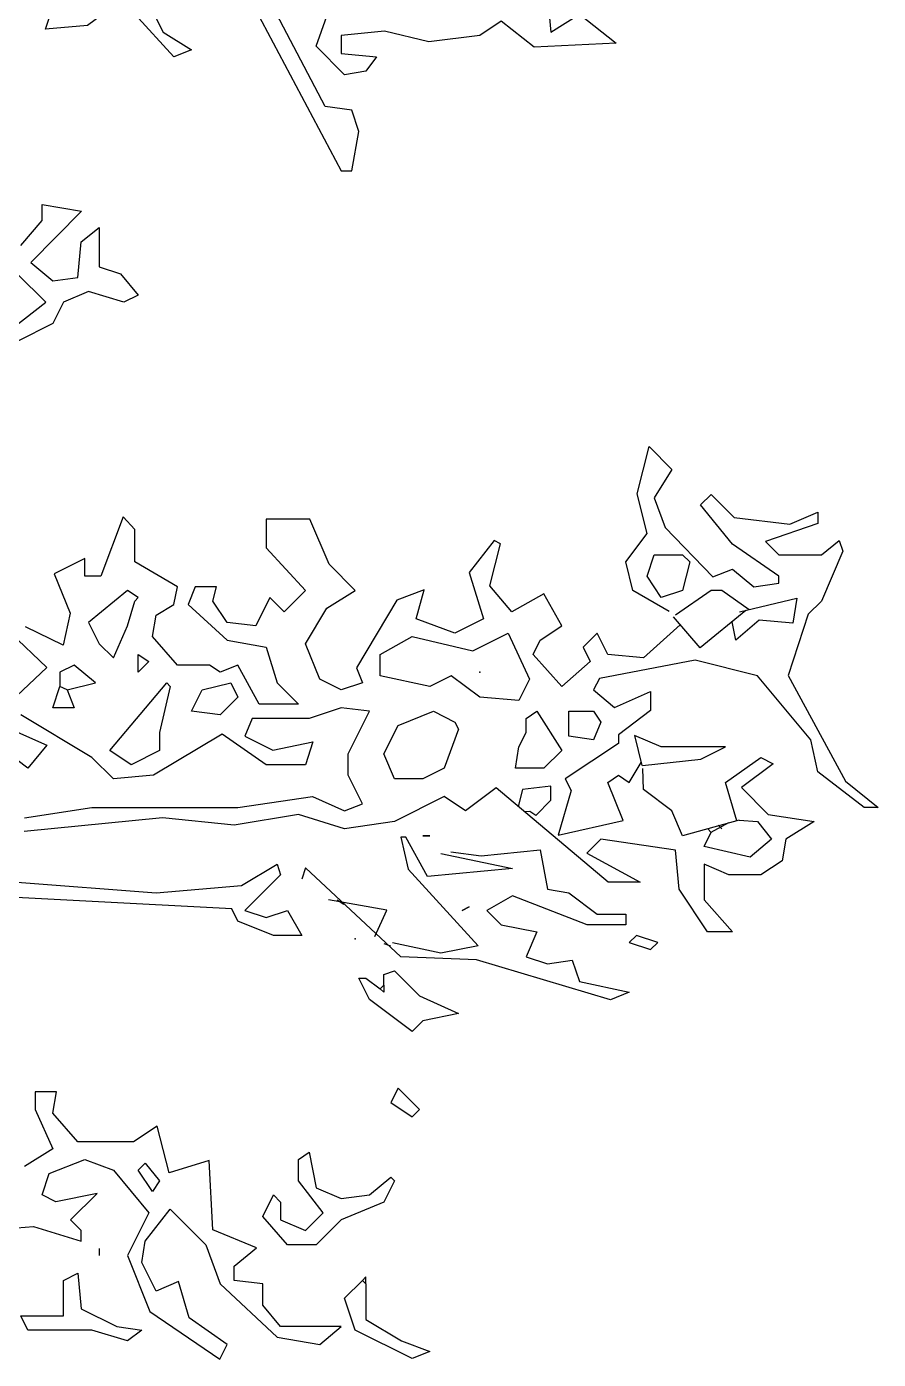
# Model space of a CAD drawing. Header units: metres. Extents: x -3.8 to 7.9, y -0.6 to 14.
# Drawn here: x 6.267 to 7.236, y 5.706 to 7.223 of the extents above; entities that cross this region are included whole.
import ezdxf

# ---------------------------------------------------------------- set-up
doc = ezdxf.new("R2010")
doc.units = ezdxf.units.M
doc.layers.add('ceco.net 88 green shadow', color=102, linetype='Continuous')
doc.layers.add('ceco.net 88 pair trees', color=7, linetype='Continuous')

msp = doc.modelspace()

# ---------------------------------------------------------------- linework, layer by layer
at = {"layer": 'ceco.net 88 green shadow', "linetype": 'Continuous'}
for p, q in [((6.9727, 6.5977), (6.9808, 6.622)), ((6.9808, 6.622), (7.0132, 6.622)), ((7.0132, 6.622), (7.0213, 6.6139)), ((7.0213, 6.6139), (7.0132, 6.5815)), ((6.9889, 6.5734), (6.9727, 6.5977)), ((6.3814, 6.5815), (6.3368, 6.545)), ((6.3935, 6.5734), (6.3814, 6.5815)), ((6.3895, 6.5693), (6.3935, 6.5734)), ((7.0132, 6.5815), (6.9889, 6.5734)), ((6.3814, 6.541), (6.3895, 6.5693)), ((6.3368, 6.545), (6.349, 6.5207)), ((6.3652, 6.5045), (6.3814, 6.541)), ((6.6689, 6.5086), (6.7054, 6.5288)), ((6.7054, 6.5288), (6.7742, 6.5126)), ((6.7742, 6.5126), (6.8147, 6.5329)), ((6.8147, 6.5329), (6.839, 6.4802)), ((6.349, 6.5207), (6.3652, 6.5045)), ((6.3206, 6.4964), (6.3044, 6.4883)), ((6.3449, 6.4762), (6.3206, 6.4964)), ((6.3935, 6.4883), (6.3935, 6.5086)), ((6.3935, 6.5086), (6.4057, 6.5005)), ((6.4057, 6.5005), (6.3935, 6.4883)), ((6.6689, 6.4843), (6.6689, 6.5086)), ((6.3044, 6.4883), (6.3044, 6.4721)), ((6.7256, 6.4721), (6.6689, 6.4843)), ((6.7499, 6.4843), (6.7256, 6.4721)), ((6.7823, 6.46), (6.7499, 6.4843)), ((6.839, 6.4802), (6.8269, 6.4559)), ((6.2963, 6.4478), (6.3044, 6.4721)), ((6.3125, 6.4681), (6.3044, 6.4721)), ((6.3125, 6.4681), (6.3449, 6.4762)), ((6.3125, 6.4681), (6.3206, 6.4478)), ((6.3611, 6.3992), (6.4259, 6.4762)), ((6.43, 6.4721), (6.4178, 6.4195)), ((6.4259, 6.4762), (6.43, 6.4721)), ((6.4543, 6.4438), (6.4664, 6.4681)), ((6.4664, 6.4681), (6.4988, 6.4762)), ((6.4988, 6.4762), (6.5069, 6.46)), ((6.5069, 6.46), (6.4867, 6.4397)), ((6.8269, 6.4559), (6.7823, 6.46)), ((6.3206, 6.4478), (6.2963, 6.4478)), ((6.4867, 6.4397), (6.4543, 6.4438)), ((6.6892, 6.4276), (6.7297, 6.4438)), ((6.7297, 6.4438), (6.754, 6.4316)), ((6.835, 6.4357), (6.8471, 6.4438)), ((6.835, 6.4195), (6.835, 6.4357)), ((6.8471, 6.4438), (6.8755, 6.3992)), ((6.8836, 6.4154), (6.8836, 6.4438)), ((6.8836, 6.4438), (6.9119, 6.4438)), ((6.9119, 6.4438), (6.92, 6.4316)), ((6.4178, 6.4195), (6.4178, 6.3992)), ((6.673, 6.3952), (6.6892, 6.4276)), ((6.758, 6.4235), (6.7418, 6.379)), ((6.754, 6.4316), (6.758, 6.4235)), ((6.8269, 6.4033), (6.835, 6.4195)), ((6.92, 6.4316), (6.9119, 6.4114)), ((6.9119, 6.4114), (6.8836, 6.4154)), ((6.3854, 6.383), (6.3611, 6.3992)), ((6.4178, 6.3992), (6.3854, 6.383)), ((6.6851, 6.3668), (6.673, 6.3952)), ((6.8228, 6.379), (6.8269, 6.4033)), ((6.8755, 6.3992), (6.8552, 6.379)), ((6.7418, 6.379), (6.7175, 6.3668)), ((6.8552, 6.379), (6.8228, 6.379)), ((6.7175, 6.3668), (6.6851, 6.3668)), ((6.7256, 6.302), (6.7175, 6.302)), ((6.7175, 6.302), (6.7256, 6.302)), ((6.7702, 6.221), (6.7621, 6.217)), ((6.7621, 6.217), (6.7702, 6.221)), ((6.9605, 6.1886), (6.9524, 6.1805)), ((6.9524, 6.1805), (6.9767, 6.1724)), ((6.9848, 6.1805), (6.9605, 6.1886)), ((6.9767, 6.1724), (6.9848, 6.1805)), ((6.673, 6.1441), (6.6851, 6.1481)), ((6.6851, 6.1481), (6.7135, 6.1198)), ((6.6568, 6.1157), (6.6446, 6.14)), ((6.6446, 6.14), (6.6527, 6.14)), ((6.6527, 6.14), (6.6689, 6.1279)), ((6.673, 6.1319), (6.6689, 6.1279)), ((6.673, 6.1319), (6.673, 6.1441)), ((6.673, 6.1319), (6.673, 6.1238)), ((6.7054, 6.0793), (6.6568, 6.1157)), ((6.673, 6.1238), (6.6689, 6.1279)), ((6.7135, 6.1198), (6.758, 6.0995)), ((6.7175, 6.0914), (6.7054, 6.0793)), ((6.758, 6.0995), (6.7175, 6.0914)), ((6.6892, 6.0145), (6.6811, 5.9983)), ((6.7135, 5.9902), (6.6892, 6.0145)), ((6.6811, 5.9983), (6.7054, 5.9821)), ((6.7054, 5.9821), (6.7135, 5.9902)), ((6.3935, 5.9213), (6.4016, 5.9294)), ((6.4097, 5.897), (6.3935, 5.9213)), ((6.4016, 5.9294), (6.4178, 5.9092)), ((6.4178, 5.9092), (6.4097, 5.897)), ((6.349, 5.8322), (6.349, 5.8241)), ((6.3085, 5.7958), (6.3247, 5.8039)), ((6.3247, 5.8039), (6.3287, 5.7634)), ((6.6527, 5.7998), (6.6487, 5.7958)), ((6.6527, 5.7917), (6.6527, 5.7998)), ((6.3085, 5.7755), (6.3085, 5.7958)), ((6.6284, 5.7755), (6.6487, 5.7958)), ((6.6527, 5.7917), (6.6487, 5.7958)), ((6.6527, 5.7917), (6.6527, 5.7512)), ((6.3085, 5.7553), (6.3085, 5.7755)), ((6.6406, 5.7391), (6.6284, 5.7755)), ((6.268, 5.7391), (6.2599, 5.7553)), ((6.2599, 5.7553), (6.2882, 5.7553)), ((6.2882, 5.7553), (6.3085, 5.7553)), ((6.3287, 5.7634), (6.3692, 5.7431)), ((6.3166, 5.7391), (6.268, 5.7391)), ((6.3409, 5.7391), (6.3166, 5.7391)), ((6.3814, 5.7269), (6.3409, 5.7391)), ((6.3692, 5.7431), (6.3976, 5.7391)), ((6.3976, 5.7391), (6.3814, 5.7269)), ((6.7054, 5.7067), (6.6406, 5.7391)), ((6.6527, 5.7512), (6.6932, 5.7269)), ((6.6932, 5.7269), (6.7256, 5.7148)), ((6.7256, 5.7148), (6.7054, 5.7067))]:
    msp.add_line(p, q, dxfattribs=at)
for p in [(6.7823, 6.4883), (6.6406, 6.1846)]:
    msp.add_point(p, dxfattribs=at)
at = {"layer": 'ceco.net 88 pair trees', "linetype": 'Continuous'}
for p, q in [((6.8392, 6.3298), (6.8335, 6.3292)), ((6.8459, 6.3251), (6.8392, 6.3298)), ((7.0652, 6.3166), (7.0454, 6.3057)), ((7.0577, 6.3101), (7.0537, 6.3142)), ((7.0458, 6.3059), (7.0417, 6.3101)), ((6.7495, 6.2836), (6.7839, 6.2791)), ((6.6274, 6.2236), (6.6199, 6.2287)), ((6.6811, 6.1765), (6.6736, 6.1789))]:
    msp.add_line(p, q, dxfattribs=at)
for points in [[(5.9662, 7.742), (6.0001, 7.7035), (6.0938, 7.6547), (6.2096, 7.5563), (6.2714, 7.4729), (6.3368, 7.4441), (6.4269, 7.354), (6.4555, 7.2928), (6.4103, 7.2402), (6.4219, 7.2173), (6.4543, 7.1971), (6.434, 7.189), (6.3895, 7.2376), (6.3854, 7.2619), (6.3358, 7.2246), (6.2878, 7.2204), (6.2963, 7.2457), (6.2801, 7.2943), (6.304, 7.3101)], [(6.3328, 7.351), (6.3368, 7.3145), (6.3571, 7.3064), (6.382, 7.3188), (6.4097, 7.2953), (6.4097, 7.2825), (6.4344, 7.2769), (6.4498, 7.254), (6.4745, 7.2457), (6.5029, 7.27), (6.515, 7.2659), (6.6244, 7.0594), (6.6365, 7.0594), (6.6446, 7.1039), (6.6365, 7.1282), (6.6063, 7.1325), (6.5349, 7.2688), (6.5434, 7.3024), (6.5786, 7.3058), (6.6608, 7.2811)], [(6.8593, 7.2578), (6.8633, 7.2173), (6.8957, 7.2376), (6.9374, 7.2044), (6.8443, 7.2001), (6.8066, 7.2295), (6.7823, 7.2133), (6.7242, 7.206), (6.674, 7.2181), (6.6244, 7.2133), (6.6244, 7.193), (6.6649, 7.189), (6.6527, 7.1728), (6.6284, 7.1687), (6.596, 7.2011), (6.6203, 7.27)], [(6.2599, 6.9743), (6.2842, 7.0027), (6.2842, 7.0209), (6.3289, 7.0134), (6.2714, 6.9547), (6.2963, 6.9338), (6.3247, 6.9379), (6.3287, 6.9784), (6.349, 6.9946), (6.349, 6.95), (6.3733, 6.9419), (6.3935, 6.9176), (6.3773, 6.9095), (6.3368, 6.9217), (6.3085, 6.9095), (6.2963, 6.8852), (6.2558, 6.865)], [(6.2518, 6.8812), (6.2882, 6.9095), (6.2558, 6.9419)], [(6.9978, 6.5574), (6.9565, 6.5815), (6.9484, 6.6139), (6.9727, 6.6463), (6.9613, 6.6916), (6.9749, 6.7453), (7.001, 6.7192), (6.9808, 6.6868), (6.9933, 6.6529), (7.0476, 6.5969), (7.0699, 6.6058), (7.0942, 6.5855), (7.1225, 6.5896), (7.1225, 6.5977), (7.0699, 6.6341), (7.0334, 6.6787), (7.0456, 6.6908), (7.0719, 6.6645), (7.1351, 6.6568), (7.1671, 6.6706), (7.1671, 6.6576), (7.1075, 6.637), (7.1225, 6.622), (7.1711, 6.622), (7.1914, 6.6382), (7.1954, 6.626), (7.1711, 6.5693), (7.1561, 6.5543), (7.1334, 6.4847), (7.1987, 6.3642), (7.2359, 6.3344), (7.2197, 6.3344), (7.1671, 6.3749), (7.159, 6.4114), (7.0982, 6.4843), (7.0273, 6.5021), (6.9186, 6.4812), (6.9119, 6.4681), (6.9358, 6.448), (6.9767, 6.4662), (6.9767, 6.4448), (6.9403, 6.417), (6.9403, 6.4073), (6.8795, 6.3668), (6.8862, 6.3535), (6.8714, 6.3028), (6.9455, 6.3194), (6.9281, 6.3628), (6.9403, 6.3709), (6.9524, 6.3628), (6.966, 6.3854)], [(7.0105, 6.5422), (6.9686, 6.5045), (6.9281, 6.5086), (6.916, 6.5329), (6.8998, 6.5167), (6.9079, 6.5005), (6.8755, 6.4721), (6.8431, 6.5086), (6.8512, 6.5248), (6.8755, 6.541), (6.8552, 6.5774), (6.8188, 6.5572), (6.7937, 6.5865), (6.8058, 6.6345), (6.7985, 6.6382), (6.7702, 6.6017), (6.7864, 6.5491), (6.754, 6.5329), (6.7098, 6.5489), (6.7189, 6.5821), (6.6879, 6.5703), (6.6418, 6.4932), (6.6487, 6.4762), (6.6244, 6.4681), (6.6001, 6.4802), (6.5839, 6.5207), (6.6082, 6.5612), (6.6406, 6.5815), (6.6108, 6.6112), (6.5887, 6.6625), (6.5393, 6.6625), (6.5393, 6.6301), (6.5839, 6.5815), (6.5596, 6.5572), (6.5434, 6.5734), (6.5272, 6.541), (6.4948, 6.545), (6.4786, 6.5693), (6.4826, 6.5855), (6.4583, 6.5855), (6.4502, 6.5653), (6.4948, 6.5248), (6.5393, 6.5167), (6.5515, 6.4762), (6.5758, 6.4519), (6.5312, 6.4519), (6.5069, 6.4964), (6.4867, 6.4883), (6.4745, 6.4964), (6.4381, 6.4964), (6.4097, 6.5288), (6.4138, 6.5531), (6.434, 6.5653), (6.4381, 6.5855), (6.3895, 6.6139), (6.3895, 6.6509), (6.3765, 6.6653), (6.351, 6.5977), (6.3328, 6.5977), (6.3328, 6.6179), (6.2979, 6.6005), (6.3162, 6.5557), (6.3081, 6.5191), (6.2653, 6.54)], [(7.0889, 6.5592), (7.0577, 6.5815), (7.0456, 6.5815), (7.0051, 6.5531)], [(7.078, 6.5572), (7.1432, 6.5726), (7.1385, 6.5442), (7.1004, 6.5474), (7.0739, 6.5248), (7.0697, 6.5458)], [(7.085, 6.5584), (7.033, 6.5159), (7.0028, 6.5515)], [(6.2483, 6.5331), (6.2896, 6.4936), (6.2275, 6.4357)], [(6.2639, 6.3223), (6.3409, 6.3344), (6.5069, 6.3344), (6.592, 6.3466), (6.6284, 6.3304), (6.6487, 6.3385), (6.6325, 6.3709), (6.6325, 6.3952), (6.6568, 6.4438), (6.6244, 6.4478), (6.5879, 6.4357), (6.5231, 6.4357), (6.515, 6.4154), (6.5466, 6.3996), (6.5924, 6.4089), (6.5839, 6.383), (6.5393, 6.383), (6.4889, 6.4178), (6.4109, 6.3711), (6.3652, 6.3668), (6.3409, 6.3911), (6.2599, 6.4397)], [(6.2526, 6.4215), (6.2896, 6.4051), (6.268, 6.379), (6.2032, 6.4276)], [(6.9676, 6.3822), (7.0338, 6.3893), (7.0618, 6.4033), (6.9889, 6.4033), (6.9585, 6.4162), (6.9668, 6.3822)], [(7.0749, 6.3192), (7.0618, 6.3628), (7.1023, 6.3911), (7.1162, 6.384), (7.08, 6.3569), (7.1104, 6.3263), (7.163, 6.3182), (7.1306, 6.298), (7.1266, 6.2737), (7.1023, 6.2575), (7.0658, 6.2575), (7.0375, 6.2696), (7.0375, 6.2291), (7.0699, 6.1927), (7.0415, 6.1927), (7.0091, 6.2413), (7.0051, 6.2858), (6.92, 6.298), (6.9042, 6.2822), (6.965, 6.2494), (6.9285, 6.2494), (6.8009, 6.3565), (6.7661, 6.3304), (6.7418, 6.3466), (6.6851, 6.3182), (6.6284, 6.3101), (6.5758, 6.3263), (6.5029, 6.3142), (6.4211, 6.3223), (6.2637, 6.3069)], [(7.0776, 6.32), (7.0132, 6.302), (7.001, 6.3304), (6.9686, 6.3547), (6.9678, 6.3788)], [(6.8459, 6.3251), (6.8633, 6.3425), (6.8633, 6.3587), (6.8309, 6.3547), (6.8261, 6.3352)], [(7.0776, 6.32), (7.0982, 6.3182), (7.1144, 6.298), (7.0901, 6.2777), (7.0375, 6.2899), (7.0456, 6.3061)], [(6.6981, 6.3006), (6.6926, 6.3006), (6.7007, 6.2641), (6.7805, 6.1769), (6.7378, 6.1684), (6.6831, 6.1801)], [(6.7378, 6.2818), (6.8194, 6.2648), (6.7226, 6.2556), (6.6981, 6.3006)], [(6.7839, 6.2791), (6.851, 6.2862), (6.8593, 6.2413), (6.8836, 6.2372), (6.916, 6.2129), (6.9484, 6.2129), (6.9484, 6.2008), (6.9046, 6.2008), (6.8196, 6.2336), (6.7904, 6.217), (6.8066, 6.2008), (6.8471, 6.1927), (6.835, 6.1643), (6.8593, 6.1562), (6.8876, 6.1603), (6.8957, 6.136), (6.9524, 6.1238), (6.9309, 6.1151), (6.7785, 6.1609), (6.6924, 6.1641), (6.5839, 6.2656), (6.5798, 6.2526)], [(6.2558, 6.2494), (6.4138, 6.2372), (6.511, 6.2453), (6.5515, 6.2696), (6.5555, 6.2575), (6.515, 6.217), (6.5393, 6.2089), (6.5636, 6.217), (6.5798, 6.1886), (6.5474, 6.1886), (6.5069, 6.2048), (6.5, 6.2188), (6.1746, 6.236)], [(6.6628, 6.1874), (6.6766, 6.2172), (6.61, 6.2291)], [(6.141, 5.8464), (6.2742, 5.8571), (6.3287, 5.8403), (6.3287, 5.8525), (6.3166, 5.8646), (6.3467, 5.8948), (6.2996, 5.8853), (6.2842, 5.893), (6.2923, 5.9173), (6.3328, 5.9335), (6.3652, 5.9213), (6.4057, 5.8727), (6.3814, 5.8241), (6.4069, 5.7605), (6.4863, 5.7059), (6.4948, 5.7229), (6.4514, 5.7532), (6.4393, 5.7946), (6.4138, 5.7836), (6.3976, 5.816), (6.4016, 5.8403), (6.43, 5.8768), (6.4705, 5.8363), (6.4867, 5.7917), (6.5515, 5.731), (6.6001, 5.7229), (6.6244, 5.7431), (6.5555, 5.7431), (6.5353, 5.7674), (6.5353, 5.7917), (6.5029, 5.7958), (6.5029, 5.812), (6.528, 5.8328), (6.4786, 5.8535), (6.4743, 5.9323), (6.4287, 5.9183), (6.415, 5.9713), (6.3882, 5.9537), (6.3247, 5.9537), (6.2963, 5.9861), (6.3004, 6.0104), (6.2761, 6.0104), (6.2761, 5.9902), (6.2963, 5.9456), (6.2639, 5.9254)], [(6.6811, 5.9132), (6.6851, 5.9092), (6.673, 5.8849), (6.6244, 5.8646), (6.596, 5.8363), (6.5636, 5.8363), (6.5353, 5.8687), (6.5474, 5.893), (6.5555, 5.8849), (6.5555, 5.8646), (6.5839, 5.8525), (6.6041, 5.8727), (6.5758, 5.9092), (6.5758, 5.9335), (6.5879, 5.9416), (6.596, 5.9011), (6.6244, 5.8889), (6.6568, 5.893), (6.6811, 5.9132)]]:
    msp.add_lwpolyline(points, dxfattribs=at)

doc.saveas('drawing.dxf')
